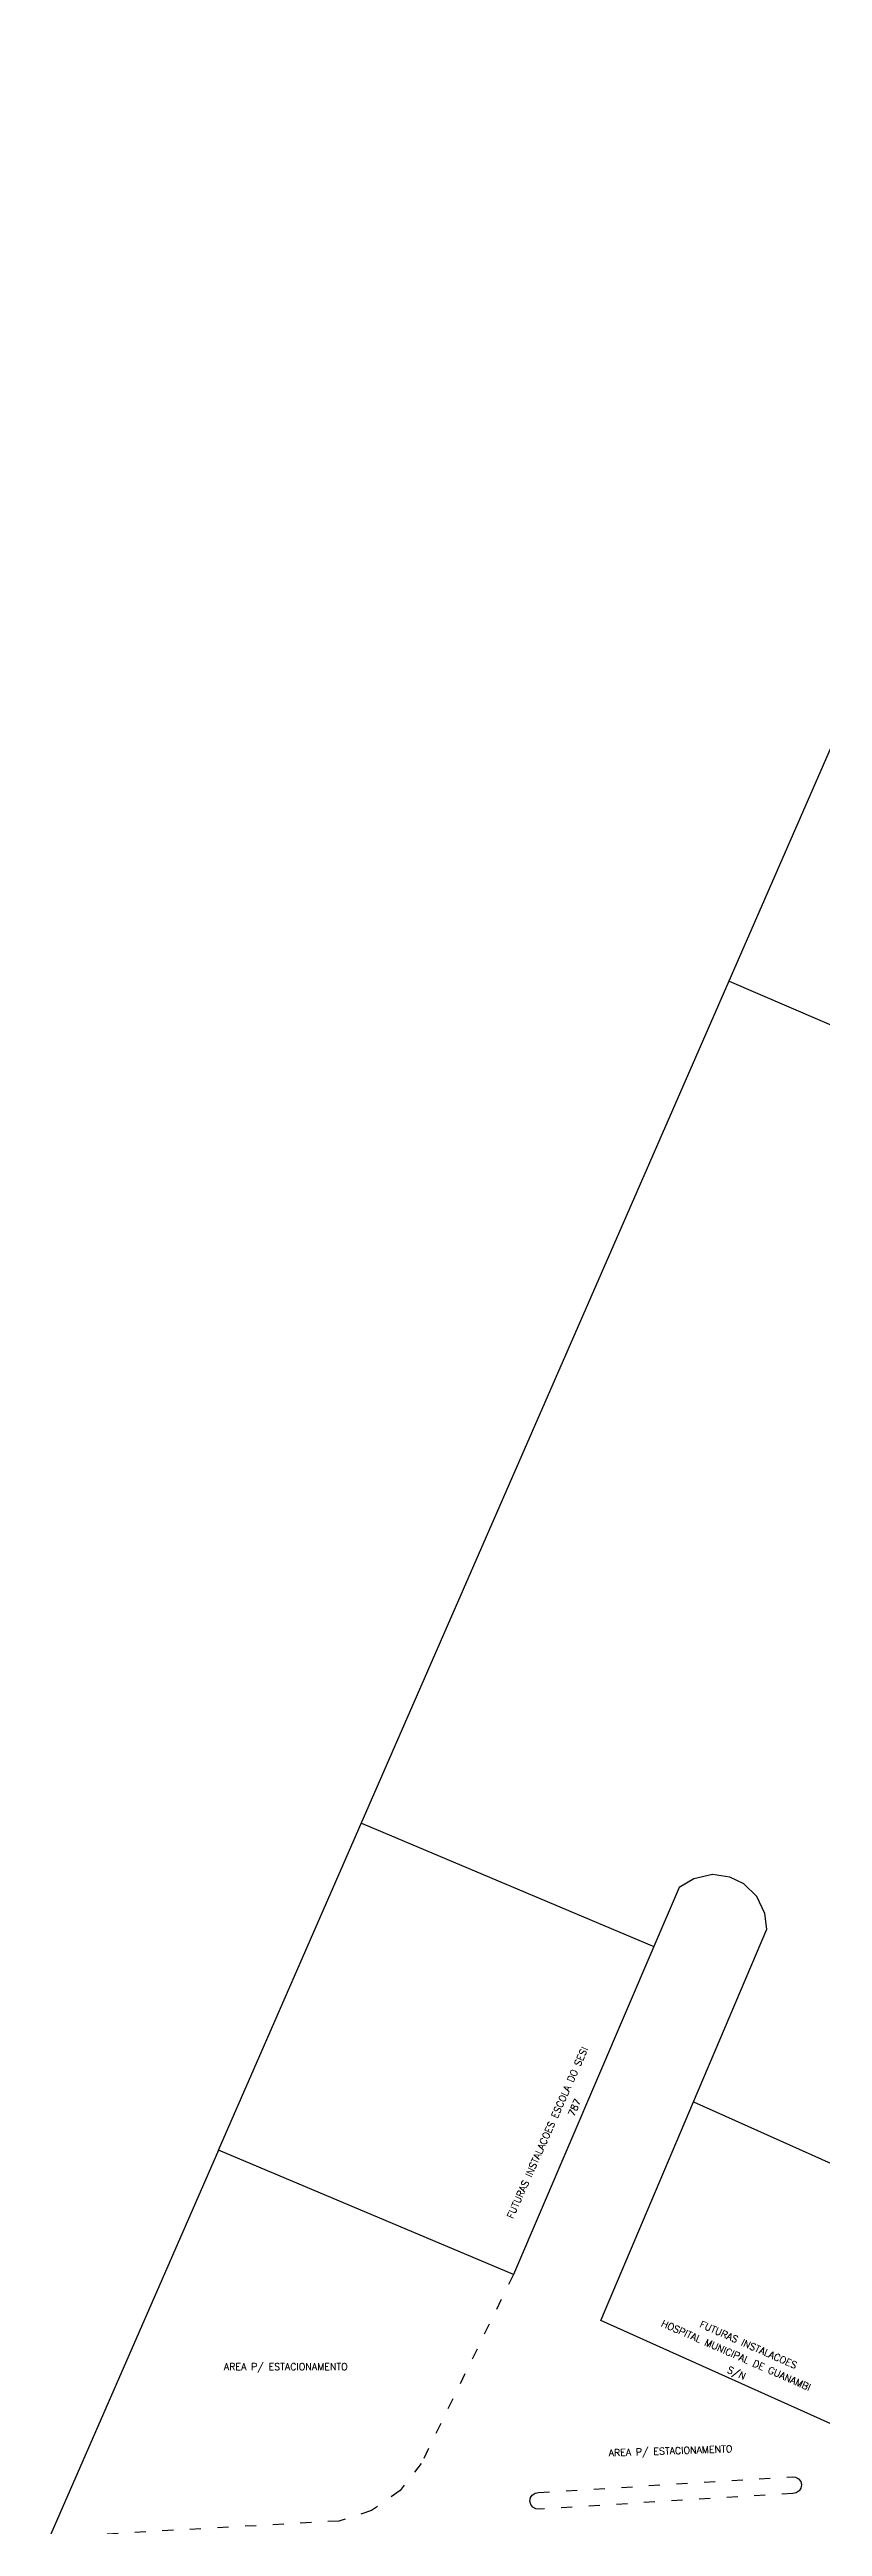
# Model space of a CAD drawing. Extents: x 714896 to 749292, y 8417558 to 8447149.
# Drawn here: x 742315 to 742483, y 8427156 to 8427693 of the extents above; entities that cross this region are included whole.
import ezdxf

# ---------------------------------------------------------------- set-up
doc = ezdxf.new("R2010")
doc.units = 0
doc.header["$MEASUREMENT"] = 0
doc.linetypes.add('ACAD_ISO03W100', pattern=[30, 12, -18])
for name, color, linetype in [('LOTE', 7, 'CONTINUOUS'), ('NUM-PORTA', 7, 'CONTINUOUS'), ('QUADRA', 6, 'CONTINUOUS'), ('TEXTO', 7, 'CONTINUOUS')]:
    doc.layers.add(name, color=color, linetype=linetype)
doc.styles.add('ROMANS', font='ROMANS.SHX', dxfattribs={"height": 1.5})

msp = doc.modelspace()

# ---------------------------------------------------------------- linework, layer by layer
at = {"layer": 'LOTE', "color": 7}
for points in [[(742352.05, 8427237.27), (742582, 8427763.93)], [(742462.87, 8427491.08), (742600.68, 8427431.81)], [(742383.05, 8427308.27), (742446.56, 8427281.47)], [(742455.16, 8427247.76), (742512.79, 8427221.93)]]:
    msp.add_lwpolyline(points, dxfattribs=at)
at = {"layer": 'LOTE', "color": 7, "linetype": 'ACAD_ISO03W100', "ltscale": 0.2}
for points in [[(742416.05, 8427210.27), (742396.05, 8427169.27), (742391.47, 8427163.37), (742385.23, 8427159.02), (742378.18, 8427156.77), (742315.36, 8427153.23)], [(742476.73, 8427162.76), (742421.7, 8427159.35), (742420.94, 8427159.4), (742420.3, 8427159.74), (742419.83, 8427160.32), (742419.64, 8427161.08), (742419.77, 8427161.84), (742420.13, 8427162.4), (742420.76, 8427162.83), (742421.52, 8427162.96), (742476.54, 8427166.37), (742477.27, 8427166.32), (742477.97, 8427165.95), (742478.44, 8427165.34), (742478.61, 8427164.63), (742478.47, 8427163.87), (742478.11, 8427163.32), (742477.41, 8427162.86), (742476.73, 8427162.76)]]:
    msp.add_lwpolyline(points, dxfattribs=at)
at = {"layer": 'QUADRA', "color": 6}
msp.add_lwpolyline([(742492.74, 8427174.4), (742435.05, 8427200.27), (742455.16, 8427247.76), (742471.05, 8427285.27), (742470.65, 8427288.64), (742468.89, 8427292.32), (742466.06, 8427295.09), (742463.02, 8427296.56), (742459.3, 8427297.09), (742455.19, 8427296.22), (742452.05, 8427294.27), (742446.56, 8427281.47), (742416.05, 8427210.27), (742352.05, 8427237.27), (742315.36, 8427153.23)], dxfattribs=at)

# ---------------------------------------------------------------- texts
at = {"layer": 'NUM-PORTA', "color": 7, "style": 'ROMANS'}
for s, rotation, p in [('787', 66.1939, (742429.21, 8427244.47)), ('S/N', 336.1939, (742462.31, 8427189.07))]:
    msp.add_text(s, height=1.5, rotation=rotation, dxfattribs=at).set_placement(p)
at = {"layer": 'TEXTO', "color": 7, "style": 'ROMANS'}
for s, rotation, p in [('FUTURAS INSTALACOES ESCOLA DO SESI', 66.1939, (742415.96, 8427222.28)), ('HOSPITAL MUNICIPAL DE GUANAMBI', 336.3221, (742447.99, 8427199.13)), ('FUTURAS INSTALACOES', 336.3221, (742456.36, 8427198.92)), ('AREA P/ ESTACIONAMENTO', 1.9032, (742436.75, 8427170.81))]:
    msp.add_text(s, height=1.5, rotation=rotation, dxfattribs=at).set_placement(p)
msp.add_text('AREA P/ ESTACIONAMENTO', height=1.5, dxfattribs=at).set_placement((742353.2, 8427189.5))

doc.saveas('drawing.dxf')
